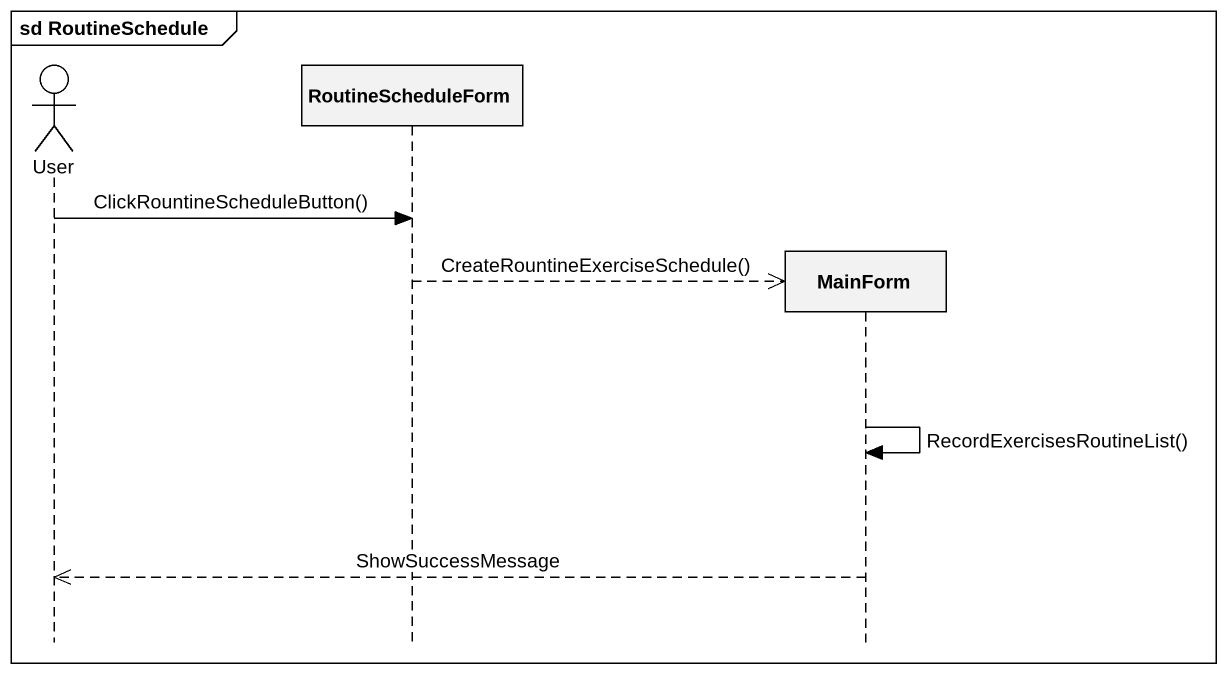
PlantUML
@startuml
mainframe sd RoutineSchedule
hide footbox
actor User
participant RoutineScheduleForm
participant MainForm

User -> RoutineScheduleForm : ClickRountineScheduleButton()
RoutineScheduleForm -->> MainForm ** : CreateRountineExerciseSchedule()
MainForm -> MainForm : RecordExercisesRoutineList()
MainForm -->> User : ShowSuccessMessage
@enduml
